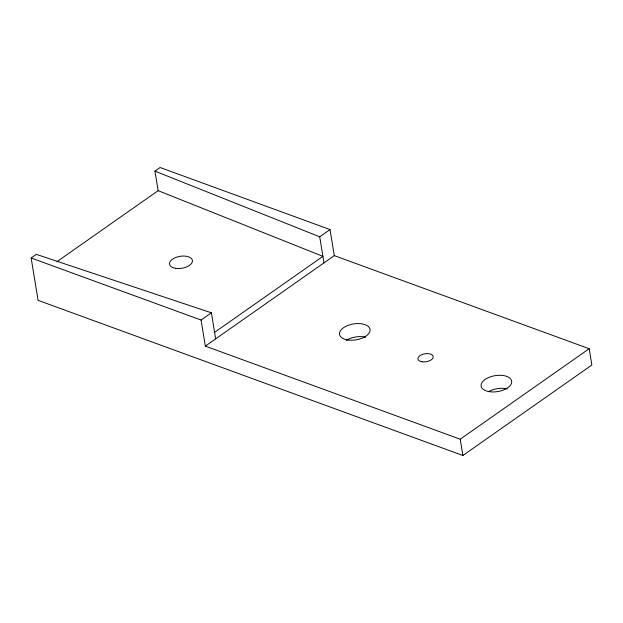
<?xml version="1.0" encoding="UTF-8"?>
<svg xmlns="http://www.w3.org/2000/svg" width="623" height="623" viewBox="0 0 623 623"><rect width="100%" height="100%" fill="white"/><g stroke="black" fill="none" stroke-linecap="round" stroke-linejoin="round"><path stroke-width="0.93" d="M31.15 257.992L201.073 320.051L205.341 346.115L334.294 255.632L589.179 348.724L591.85 365.008L462.897 455.491L38.089 300.341L31.15 257.992L36.305 254.371L211.392 312.808L215.659 338.873M214.592 332.355L322.916 256.357L158.149 190.669L154.948 171.13L160.103 167.509L330.026 229.568L334.294 255.632M57.028 261.621L158.149 190.669M201.073 320.051L211.392 312.808M154.948 171.13L319.716 236.81L330.026 229.568M205.341 346.115L460.226 439.207L589.179 348.724M460.226 439.207L462.897 455.491M319.716 236.81L323.983 262.867M346.279 340.329A15.466 8.06 -9.3 0 1 365.662 337.214M488.634 391.602A15.466 8.06 -9.3 0 1 507.27 388.931M489.351 391.68A15.466 8.06 -9.3 0 0 511.693 381.424A15.466 8.06 -9.3 0 0 488.113 377.748A15.466 8.06 -9.3 0 0 489.351 391.68M175.686 268.334A11.603 6.043 -9.3 0 0 192.437 260.648A11.603 6.043 -9.3 0 0 174.752 257.891A11.603 6.043 -9.3 0 0 175.686 268.334M422.067 361.792A7.733 4.026 -9.3 0 0 433.234 356.668A7.733 4.026 -9.3 0 0 421.444 354.83A7.733 4.026 -9.3 0 0 422.067 361.792M347.751 339.963A15.466 8.06 -9.3 0 0 370.085 329.707A15.466 8.06 -9.3 0 0 346.513 326.031A15.466 8.06 -9.3 0 0 347.751 339.963"/></g></svg>
